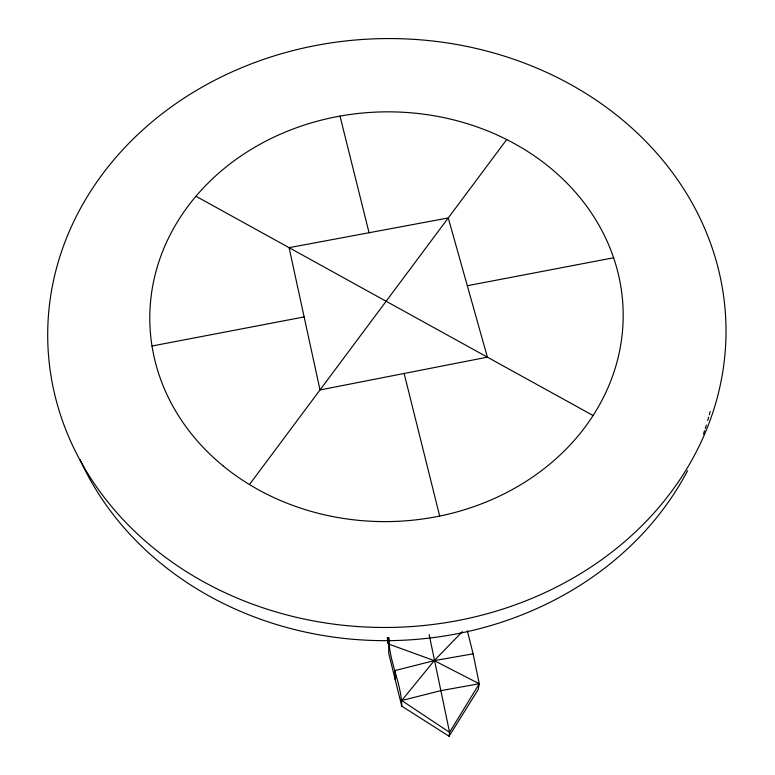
<?xml version="1.0" encoding="UTF-8"?>
<svg xmlns="http://www.w3.org/2000/svg" width="775" height="775" viewBox="0 0 775 775"><rect width="100%" height="100%" fill="white"/><g stroke="black" fill="none" stroke-linecap="round" stroke-linejoin="round"><path stroke-width="1.16" d="M467.373 630.792L473.099 653.829L479.26 683.753L478.185 689.576L449.074 736.25L401.75 706.141L388.74 653.432L388.624 637.922M401.75 706.141C401.537 683.211 388.633 660.658 388.914 637.951M449.074 736.25L449.568 732.346L429.137 634.58M387.306 638.048L388.401 643.957L434.252 660.62L479.26 683.753L449.568 732.346L401.712 700.532L434.252 660.62L462.375 631.606M249.453 484.559L506.714 139.548M401.712 700.532L440.713 690.67L479.26 683.753M152.007 346.018L304.139 316.927M467.315 285.733L613.626 257.765M473.099 653.829L434.252 660.62L394.988 670.578L395.182 679.559M195.959 196.249L593.098 415.526M340.002 116.095L369.065 232.733M404.133 373.463L439.677 516.072M387.762 637.951L388.401 643.957L388.333 637.951M388.043 637.951L388.401 643.957M710.123 411.506A330.421 288.891 -1.3 0 1 709.261 414.887M708.65 417.134A330.421 288.891 -1.3 0 1 707.701 420.525M706.364 425.039A330.421 288.891 -1.3 0 1 705.298 428.43M704.562 430.687A330.421 288.891 -1.3 0 1 703.409 434.068M687.561 470.677A330.421 288.891 -1.3 0 1 378.433 640.605A330.421 288.891 -1.3 0 1 80.058 459.672M487.388 357.159L320.007 389.951L289.085 247.661L448.26 217.949L487.388 357.159M160.318 553.418A339.179 294.432 -1.3 0 0 718.716 391.927A339.179 294.432 -1.3 0 0 281.548 53.707A339.179 294.432 -1.3 0 0 160.318 553.418M222.88 465.717A236.714 204.871 -1.3 0 0 616.425 364.037A236.714 204.871 -1.3 0 0 320.172 120.425A236.714 204.871 -1.3 0 0 222.88 465.717"/></g></svg>
